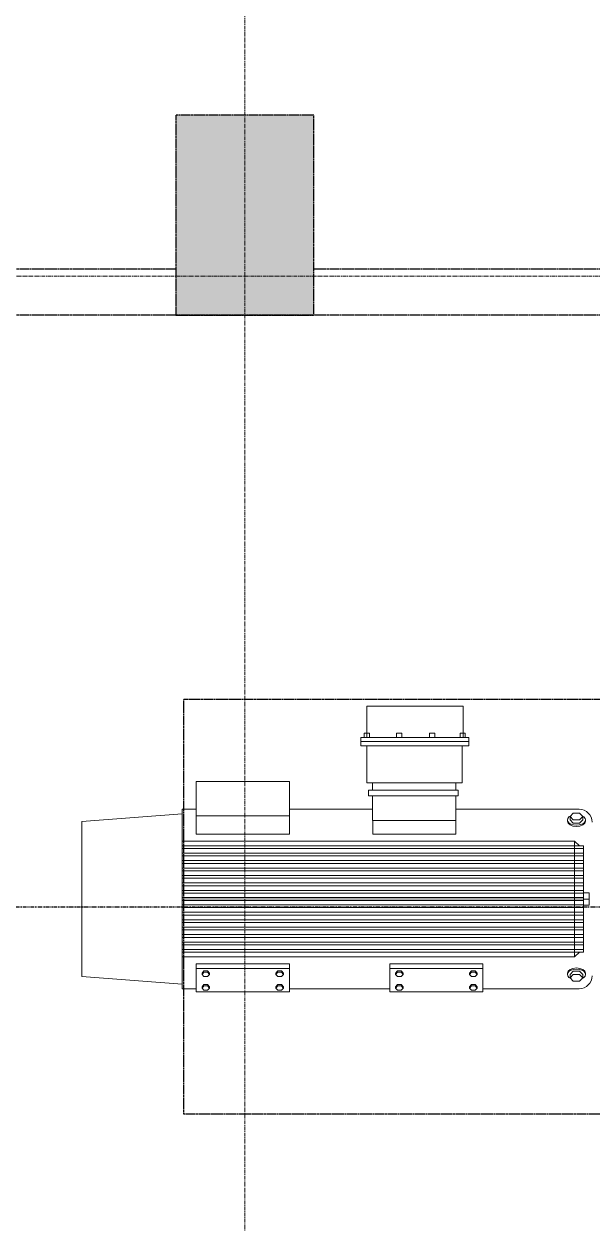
# Model space of a CAD drawing. Header units: inches. Extents: x 86328 to 235202, y 68629 to 184293.
# Drawn here: x 163283 to 165131, y 130363 to 134262 of the extents above; entities that cross this region are included whole.
import ezdxf

# ---------------------------------------------------------------- set-up
doc = ezdxf.new("R2010")
doc.units = ezdxf.units.IN
doc.header["$MEASUREMENT"] = 0
for name, pattern in [('CENTER', [2, 1.25, -0.25, 0.25, -0.25]), ('HIDDEN', [0.375, 0.25, -0.125]), ('PHANTOM2', [1.25, 0.625, -0.125, 0.125, -0.125, 0.125, -0.125])]:
    doc.linetypes.add(name, pattern=pattern)
doc.layers.add('.5', color=8, linetype='Continuous', lineweight=0)
doc.layers.add('DIM', color=251, linetype='Continuous', lineweight=0)

msp = doc.modelspace()

# ---------------------------------------------------------------- hatches: boundary and pattern name
at = {"layer": 'DIM', "linetype": 'HIDDEN', "lineweight": 25, "ltscale": 10}
h = msp.add_hatch(color=8, dxfattribs=at)
h.paths.add_polyline_path([(159725.9, 133965.4), (159275.9, 133965.4), (159275.9, 133315.4), (159725.9, 133315.4)])
h.paths.add_polyline_path([(164226.3, 133965.4), (163776.3, 133965.4), (163776.3, 133315.4), (164226.3, 133315.4)])
h.paths.add_polyline_path([(168726.3, 133965.4), (168276.3, 133965.4), (168276.3, 133315.4), (168726.3, 133315.4)])

# ---------------------------------------------------------------- linework, layer by layer
at = {"layer": '.5', "color": 8, "linetype": 'CENTER', "ltscale": 10}
for p, q in [((164001.3, 116744.2), (164001.3, 148031.1)), ((193391.9, 133442.1), (128877.6, 133442.1))]:
    msp.add_line(p, q, dxfattribs=at)
at = {"color": 8, "linetype": 'PHANTOM2', "ltscale": 20}
msp.add_line((175241.1, 131390.5), (142490.5, 131390.5), dxfattribs=at)
at = {"layer": 'DIM', "color": 8, "linetype": 'HIDDEN', "lineweight": 25, "ltscale": 10}
for p, q in [((164226.3, 133965.4), (163776.3, 133965.4)), ((163776.3, 133965.4), (163776.3, 133315.4)), ((164226.3, 133315.4), (164226.3, 133965.4)), ((163776.3, 133465.4), (159725.9, 133465.4)), ((168276.3, 133465.4), (164226.3, 133465.4)), ((186276.3, 133315.4), (150276.3, 133315.4)), ((163776.3, 133315.4), (164226.3, 133315.4)), ((166801.3, 132065.4), (163801.3, 132065.4)), ((163801.3, 132065.4), (163801.3, 130717.9)), ((163801.3, 130717.9), (166801.3, 130717.9))]:
    msp.add_line(p, q, dxfattribs=at)
at = {"layer": 'DIM', "color": 8, "linetype": 'Continuous'}
for p, q in [((164711.5, 132043.5), (164398.4, 132043.5)), ((164398.4, 132043.5), (164398.4, 131942.4)), ((164711.5, 131942.4), (164711.5, 132043.5)), ((164406.9, 131956.2), (164389.9, 131956.2)), ((164389.9, 131956.2), (164389.9, 131942.4)), ((164406.9, 131942.4), (164406.9, 131956.2)), ((164511.7, 131956.2), (164494.7, 131956.2)), ((164494.7, 131956.2), (164494.7, 131942.4)), ((164511.7, 131942.4), (164511.7, 131956.2)), ((164619.5, 131956.2), (164602.5, 131956.2)), ((164602.5, 131956.2), (164602.5, 131942.4)), ((164619.5, 131942.4), (164619.5, 131956.2)), ((164701.7, 131942.4), (164701.7, 131956.2)), ((164701.7, 131956.2), (164718.7, 131956.2)), ((164718.7, 131956.2), (164718.7, 131942.4)), ((164730.2, 131942.4), (164378.4, 131942.4)), ((164378.4, 131942.4), (164378.4, 131914.3)), ((164730.2, 131928.4), (164378.4, 131928.4)), ((164378.4, 131914.3), (164730.2, 131914.3)), ((164389.9, 131942.4), (164406.9, 131942.4)), ((164708.2, 131914.3), (164397.9, 131914.3)), ((164397.9, 131914.3), (164397.9, 131794.8)), ((164398.4, 131942.4), (164711.5, 131942.4)), ((164494.7, 131942.4), (164511.7, 131942.4)), ((164602.5, 131942.4), (164619.5, 131942.4)), ((164718.7, 131942.4), (164701.7, 131942.4)), ((164708.2, 131794.8), (164708.2, 131914.3)), ((164730.2, 131914.3), (164730.2, 131942.4)), ((163842.9, 131798.7), (164146.2, 131798.7)), ((163842.9, 131687.6), (163842.9, 131798.7)), ((164146.2, 131798.7), (164146.2, 131687.6)), ((164397.9, 131794.8), (164708.2, 131794.8)), ((164695.5, 131771.1), (164403.8, 131771.1)), ((164403.8, 131771.1), (164403.8, 131752.5)), ((164687.8, 131794.8), (164416.5, 131794.8)), ((164416.5, 131794.8), (164416.5, 131771.1)), ((164416.5, 131771.1), (164687.8, 131771.1)), ((164687.8, 131771.1), (164687.8, 131794.8)), ((164695.5, 131752.5), (164695.5, 131771.1)), ((164403.8, 131752.5), (164695.5, 131752.5)), ((164416.5, 131672), (164416.5, 131752.5)), ((164416.5, 131752.5), (164687.8, 131752.5)), ((164687.8, 131752.5), (164687.8, 131672)), ((163797.7, 131693.4), (163470.9, 131668.8)), ((163797.7, 131124.9), (163797.7, 131708.5)), ((163797.7, 131708.5), (163842.9, 131708.5)), ((164146.2, 131687.6), (163842.9, 131687.6)), ((163842.9, 131687.6), (164146.2, 131687.6)), ((163842.9, 131627.9), (163842.9, 131687.6)), ((164146.2, 131708.5), (164416.5, 131708.5)), ((164146.2, 131687.6), (164146.2, 131627.9)), ((165061, 131708.5), (164687.8, 131708.5)), ((164687.8, 131708.5), (164816.8, 131708.5)), ((165059.5, 131684.5), (165069.9, 131695.9)), ((165059.5, 131673.9), (165059.5, 131684.5)), ((165069.9, 131674.1), (165059.5, 131684.5)), ((165089.2, 131708.5), (165060.1, 131708.5)), ((165069.9, 131695.9), (165090.6, 131695.9)), ((165090.6, 131695.9), (165101, 131684.5)), ((165101, 131684.5), (165090.6, 131674.1)), ((165101, 131673.9), (165101, 131684.5)), ((163470.9, 131668.8), (163470.9, 131164.5)), ((164687.8, 131672), (164416.5, 131672)), ((164687.8, 131672), (164417.4, 131672)), ((164417.4, 131672), (164417.4, 131627.9)), ((164687.8, 131627.9), (164687.8, 131672)), ((165050.8, 131670), (165050.8, 131673.9)), ((165069.9, 131663.5), (165059.5, 131673.9)), ((165059.5, 131673.9), (165059.5, 131673.9)), ((165090.6, 131674.1), (165069.9, 131674.1)), ((165090.6, 131663.5), (165069.9, 131663.5)), ((165074, 131653.1), (165074, 131653.1)), ((165101, 131673.9), (165090.6, 131663.5)), ((165101, 131673.9), (165101, 131673.9)), ((165109.8, 131670), (165109.8, 131673.9)), ((165074, 131604.7), (163797.7, 131604.7)), ((164146.2, 131627.9), (163842.9, 131627.9)), ((164417.4, 131627.9), (164687.8, 131627.9)), ((165074, 131417.3), (165074, 131604.7)), ((165074, 131604.7), (165090.3, 131589.8)), ((165102.8, 131589.8), (163797.7, 131589.8)), ((165102.8, 131580.9), (163797.7, 131580.9)), ((165102.8, 131565.6), (163797.7, 131565.6)), ((165102.8, 131416.7), (165102.8, 131589.8)), ((165102.8, 131556.7), (163797.7, 131556.7)), ((165102.8, 131541.4), (163797.7, 131541.4)), ((165102.8, 131532.5), (163797.7, 131532.5)), ((165102.8, 131517.2), (163797.7, 131517.2)), ((165102.8, 131508.3), (163797.7, 131508.3)), ((165102.8, 131493), (163797.7, 131493)), ((165102.8, 131484.1), (163797.7, 131484.1)), ((165102.8, 131468.9), (163797.7, 131468.9)), ((165102.8, 131460), (163797.7, 131460)), ((165102.8, 131444.7), (163797.7, 131444.7)), ((165102.8, 131435.8), (163797.7, 131435.8)), ((165102.8, 131421.8), (163797.7, 131421.8)), ((165102.8, 131420.5), (163797.7, 131420.5)), ((165102.8, 131412.9), (163797.7, 131412.9)), ((165102.8, 131411.6), (163797.7, 131411.6)), ((165074, 131416.1), (165074, 131228.6)), ((165121.3, 131436.9), (165102.8, 131436.9)), ((165102.8, 131436.9), (165102.8, 131416.7)), ((165121.3, 131436.9), (165102.8, 131436.9)), ((165102.8, 131436.9), (165102.8, 131416.7)), ((165102.8, 131416.7), (165102.8, 131243.6)), ((165102.8, 131416.7), (165121.3, 131416.7)), ((165102.8, 131416.7), (165121.3, 131416.7)), ((165102.8, 131396.4), (165102.8, 131416.7)), ((165102.8, 131416.7), (165121.3, 131416.7)), ((165102.8, 131396.4), (165102.8, 131416.7)), ((165102.8, 131416.7), (165121.3, 131416.7)), ((165121.3, 131416.7), (165121.3, 131436.9)), ((165121.3, 131416.7), (165121.3, 131436.9)), ((165121.3, 131416.7), (165121.3, 131396.4)), ((165121.3, 131416.7), (165121.3, 131396.4)), ((165102.8, 131397.6), (163797.7, 131397.6)), ((165102.8, 131388.7), (163797.7, 131388.7)), ((165102.8, 131373.4), (163797.7, 131373.4)), ((165121.3, 131396.4), (165102.8, 131396.4)), ((165121.3, 131396.4), (165102.8, 131396.4)), ((165102.8, 131364.5), (163797.7, 131364.5)), ((165102.8, 131349.2), (163797.7, 131349.2)), ((165102.8, 131340.3), (163797.7, 131340.3)), ((165102.8, 131325), (163797.7, 131325)), ((165102.8, 131316.1), (163797.7, 131316.1)), ((165102.8, 131300.8), (163797.7, 131300.8)), ((165102.8, 131291.9), (163797.7, 131291.9)), ((165102.8, 131276.6), (163797.7, 131276.6)), ((165102.8, 131267.7), (163797.7, 131267.7)), ((165102.8, 131252.5), (163797.7, 131252.5)), ((165102.8, 131243.6), (163797.7, 131243.6)), ((165074, 131228.6), (163797.7, 131228.6)), ((165074, 131228.6), (165090.3, 131243.6)), ((164146.2, 131205.4), (163842.9, 131205.4)), ((163842.9, 131205.4), (163842.9, 131190.5)), ((164146.2, 131190.5), (163842.9, 131190.5)), ((163842.9, 131190.5), (163842.9, 131114.3)), ((163842.9, 131190.5), (164146.2, 131190.5)), ((163868, 131183.2), (163862, 131175.8)), ((163868, 131178.5), (163862, 131171.1)), ((163862, 131171.1), (163862, 131175.8)), ((163880.2, 131183.2), (163868, 131183.2)), ((163880.2, 131178.5), (163868, 131178.5)), ((163886.3, 131175.8), (163880.2, 131183.2)), ((163886.3, 131171.1), (163880.2, 131178.5)), ((163886.3, 131171.1), (163886.3, 131175.8)), ((164102.7, 131175.8), (164108.8, 131183.2)), ((164102.7, 131171.1), (164108.8, 131178.5)), ((164102.7, 131171.1), (164102.7, 131175.8)), ((164108.8, 131183.2), (164121, 131183.2)), ((164108.8, 131178.5), (164121, 131178.5)), ((164121, 131183.2), (164127.1, 131175.8)), ((164121, 131178.5), (164127.1, 131171.1)), ((164127.1, 131171.1), (164127.1, 131175.8)), ((164146.2, 131190.5), (164146.2, 131205.4)), ((164146.2, 131114.3), (164146.2, 131190.5)), ((164776.1, 131205.4), (164472.8, 131205.4)), ((164472.8, 131205.4), (164472.8, 131190.5)), ((164776.1, 131190.5), (164472.8, 131190.5)), ((164472.8, 131190.5), (164472.8, 131114.3)), ((164472.8, 131190.5), (164776.1, 131190.5)), ((164498, 131183.2), (164491.9, 131175.8)), ((164498, 131178.5), (164491.9, 131171.1)), ((164491.9, 131171.1), (164491.9, 131175.8)), ((164510.2, 131183.2), (164498, 131183.2)), ((164510.2, 131178.5), (164498, 131178.5)), ((164516.2, 131175.8), (164510.2, 131183.2)), ((164516.2, 131171.1), (164510.2, 131178.5)), ((164516.2, 131171.1), (164516.2, 131175.8)), ((164732.6, 131175.8), (164738.7, 131183.2)), ((164732.6, 131171.1), (164738.7, 131178.5)), ((164732.6, 131171.1), (164732.6, 131175.8)), ((164738.7, 131183.2), (164750.9, 131183.2)), ((164738.7, 131178.5), (164750.9, 131178.5)), ((164750.9, 131183.2), (164757, 131175.8)), ((164750.9, 131178.5), (164757, 131171.1)), ((164757, 131171.1), (164757, 131175.8)), ((164776.1, 131190.5), (164776.1, 131205.4)), ((164776.1, 131114.3), (164776.1, 131190.5)), ((165050.8, 131175.2), (165050.8, 131171.3)), ((165069.9, 131181.7), (165059.5, 131171.3)), ((165090.6, 131181.7), (165069.9, 131181.7)), ((165101, 131171.3), (165090.6, 131181.7)), ((165109.8, 131175.2), (165109.8, 131171.3)), ((163797.7, 131139.9), (163470.9, 131164.5)), ((163862, 131171.1), (163868, 131164.7)), ((163868, 131139), (163862, 131131.6)), ((163868, 131134.2), (163862, 131126.8)), ((163868, 131164.7), (163880.2, 131164.7)), ((163880.2, 131139), (163868, 131139)), ((163880.2, 131134.2), (163868, 131134.2)), ((163880.2, 131164.7), (163886.3, 131171.1)), ((163886.3, 131131.6), (163880.2, 131139)), ((163886.3, 131126.8), (163880.2, 131134.2)), ((164108.8, 131164.7), (164102.7, 131171.1)), ((164102.7, 131131.6), (164108.8, 131139)), ((164102.7, 131126.8), (164108.8, 131134.2)), ((164121, 131164.7), (164108.8, 131164.7)), ((164108.8, 131139), (164121, 131139)), ((164108.8, 131134.2), (164121, 131134.2)), ((164127.1, 131171.1), (164121, 131164.7)), ((164121, 131139), (164127.1, 131131.6)), ((164121, 131134.2), (164127.1, 131126.8)), ((164491.9, 131171.1), (164498, 131164.7)), ((164498, 131139), (164491.9, 131131.6)), ((164498, 131134.2), (164491.9, 131126.8)), ((164498, 131164.7), (164510.2, 131164.7)), ((164510.2, 131139), (164498, 131139)), ((164510.2, 131134.2), (164498, 131134.2)), ((164510.2, 131164.7), (164516.2, 131171.1)), ((164516.2, 131131.6), (164510.2, 131139)), ((164516.2, 131126.8), (164510.2, 131134.2)), ((164738.7, 131164.7), (164732.6, 131171.1)), ((164732.6, 131131.6), (164738.7, 131139)), ((164732.6, 131126.8), (164738.7, 131134.2)), ((164750.9, 131164.7), (164738.7, 131164.7)), ((164738.7, 131139), (164750.9, 131139)), ((164738.7, 131134.2), (164750.9, 131134.2)), ((164757, 131171.1), (164750.9, 131164.7)), ((164750.9, 131139), (164757, 131131.6)), ((164750.9, 131134.2), (164757, 131126.8)), ((165059.5, 131171.3), (165059.5, 131160.6)), ((165059.5, 131171.3), (165059.5, 131171.3)), ((165069.9, 131171), (165059.5, 131160.6)), ((165059.5, 131160.6), (165069.9, 131149.3)), ((165090.6, 131171), (165069.9, 131171)), ((165069.9, 131149.3), (165090.6, 131149.3)), ((165101, 131160.6), (165090.6, 131171)), ((165090.6, 131149.3), (165101, 131160.6)), ((165101, 131171.3), (165101, 131160.6)), ((165101, 131171.3), (165101, 131171.3)), ((163842.9, 131124.9), (163797.7, 131124.9)), ((163842.9, 131114.3), (164146.2, 131114.3)), ((163862, 131126.8), (163862, 131131.6)), ((163862, 131126.8), (163868, 131120.5)), ((163868, 131120.5), (163880.2, 131120.5)), ((163880.2, 131120.5), (163886.3, 131126.8)), ((163886.3, 131126.8), (163886.3, 131131.6)), ((164102.7, 131126.8), (164102.7, 131131.6)), ((164108.8, 131120.5), (164102.7, 131126.8)), ((164121, 131120.5), (164108.8, 131120.5)), ((164127.1, 131126.8), (164121, 131120.5)), ((164127.1, 131126.8), (164127.1, 131131.6)), ((164472.8, 131124.9), (164146.2, 131124.9)), ((164472.8, 131114.3), (164776.1, 131114.3)), ((164491.9, 131126.8), (164491.9, 131131.6)), ((164491.9, 131126.8), (164498, 131120.5)), ((164498, 131120.5), (164510.2, 131120.5)), ((164510.2, 131120.5), (164516.2, 131126.8)), ((164516.2, 131126.8), (164516.2, 131131.6)), ((164732.6, 131126.8), (164732.6, 131131.6)), ((164738.7, 131120.5), (164732.6, 131126.8)), ((164750.9, 131120.5), (164738.7, 131120.5)), ((164757, 131126.8), (164750.9, 131120.5)), ((164757, 131126.8), (164757, 131131.6)), ((164826.7, 131124.9), (164776.1, 131124.9)), ((164826.7, 131124.9), (165089.2, 131124.9)), ((165089.2, 131124.9), (165060.1, 131124.9))]:
    msp.add_line(p, q, dxfattribs=at)
for centre, radius, start, end in [((165089.2, 131666.6), 41.9, 0, 90), ((165120.4, 131662), 3.25, 359.9696, 359.9696), ((165120.4, 131171.3), 3.25, 0.0304, 0.0304), ((165089.2, 131166.8), 41.9, 270, 0)]:
    msp.add_arc(centre, radius, start, end, dxfattribs=at)
at = {"layer": 'DIM', "color": 8, "linetype": 'Continuous', "extrusion": (0, 0, -1)}
for centre, major_axis, start_param, end_param in [((165080.3, 131673.9), (29.5, 0), -0.915374, 4.051923), ((165080.3, 131670), (-29.5, 0), 3.141593, 6.283185)]:
    msp.add_ellipse(centre, major_axis=major_axis, ratio=0.58591, start_param=start_param, end_param=end_param, dxfattribs=at)
at = {"layer": 'DIM', "color": 8, "linetype": 'Continuous'}
for centre, start_param, end_param in [((165080.3, 131171.3), 2.226219, 7.193516), ((165080.3, 131175.2), 3.141593, 6.283185)]:
    msp.add_ellipse(centre, major_axis=(-29.5, 0), ratio=0.58591, start_param=start_param, end_param=end_param, dxfattribs=at)

doc.saveas('drawing.dxf')
